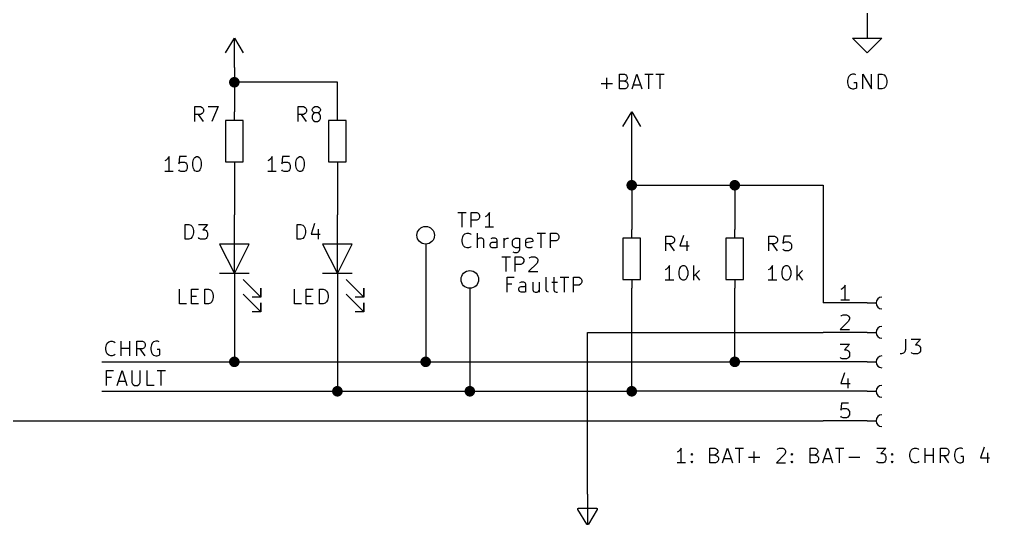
# Model space of a CAD drawing. Extents: x 0.4 to 11.3, y -7.9 to -0.4.
# Drawn here: x 5.87 to 9.166, y -5.303 to -3.586 of the extents above; entities that cross this region are included whole.
import ezdxf

# ---------------------------------------------------------------- set-up
doc = ezdxf.new("R2010")
doc.units = 0
doc.header["$MEASUREMENT"] = 0
for name, color, linetype in [('BLACK', 7, 'CONTINUOUS'), ('CYAN2', 4, 'CONTINUOUS'), ('GREEN2', 3, 'CONTINUOUS'), ('RED2', 1, 'CONTINUOUS')]:
    doc.layers.add(name, color=color, linetype=linetype)

msp = doc.modelspace()

# ---------------------------------------------------------------- linework, layer by layer
at = {"layer": 'BLACK', "linetype": 'CONTINUOUS'}
for p, q in [((6.1732, -4.6822), (6.1803, -4.6798)), ((6.1803, -4.6798), (6.1851, -4.6798)), ((6.1851, -4.6798), (6.1922, -4.6822)), ((6.216, -4.7298), (6.216, -4.6798)), ((6.2446, -4.7298), (6.2446, -4.6798)), ((6.2684, -4.7298), (6.2684, -4.6798)), ((6.2684, -4.6798), (6.2874, -4.6798)), ((6.2874, -4.6798), (6.2922, -4.6822)), ((6.3327, -4.6798), (6.3255, -4.6822)), ((6.3398, -4.6798), (6.3327, -4.6798)), ((6.3446, -4.6822), (6.3398, -4.6798)), ((6.1636, -4.7012), (6.166, -4.6917)), ((6.1636, -4.7084), (6.1636, -4.7012)), ((6.166, -4.7179), (6.1636, -4.7084)), ((6.166, -4.6917), (6.1684, -4.6869)), ((6.1684, -4.6869), (6.1732, -4.6822)), ((6.1922, -4.6822), (6.1946, -4.6846)), ((6.216, -4.7036), (6.2446, -4.7036)), ((6.2874, -4.706), (6.2684, -4.706)), ((6.297, -4.7298), (6.2803, -4.706)), ((6.2922, -4.7036), (6.2874, -4.706)), ((6.2922, -4.6822), (6.2946, -4.6846)), ((6.2946, -4.7012), (6.2922, -4.7036)), ((6.2946, -4.6846), (6.297, -4.6893)), ((6.297, -4.6965), (6.2946, -4.7012)), ((6.297, -4.6893), (6.297, -4.6965)), ((6.3184, -4.6917), (6.316, -4.7012)), ((6.316, -4.7012), (6.316, -4.7084)), ((6.316, -4.7084), (6.3184, -4.7179)), ((6.3208, -4.6869), (6.3184, -4.6917)), ((6.3255, -4.6822), (6.3208, -4.6869)), ((6.347, -4.7084), (6.3374, -4.7084)), ((6.347, -4.725), (6.347, -4.7084)), ((6.1684, -4.7227), (6.166, -4.7179)), ((6.1732, -4.7274), (6.1684, -4.7227)), ((6.1803, -4.7298), (6.1732, -4.7274)), ((6.1851, -4.7298), (6.1803, -4.7298)), ((6.1922, -4.7274), (6.1851, -4.7298)), ((6.1946, -4.725), (6.1922, -4.7274)), ((6.3184, -4.7179), (6.3208, -4.7227)), ((6.3208, -4.7227), (6.3255, -4.7274)), ((6.3255, -4.7274), (6.3327, -4.7298)), ((6.3327, -4.7298), (6.3374, -4.7298)), ((6.3374, -4.7298), (6.3446, -4.7274)), ((6.3446, -4.7274), (6.347, -4.725)), ((6.166, -4.8298), (6.166, -4.7798)), ((6.166, -4.7798), (6.1898, -4.7798)), ((6.1827, -4.8036), (6.166, -4.8036)), ((6.2017, -4.8298), (6.2184, -4.7798)), ((6.2184, -4.7798), (6.2351, -4.8298)), ((6.2517, -4.7798), (6.2517, -4.8203)), ((6.2803, -4.8203), (6.2803, -4.7798)), ((6.3041, -4.8298), (6.3041, -4.7798)), ((6.3374, -4.7798), (6.366, -4.7798)), ((6.3517, -4.8298), (6.3517, -4.7798)), ((6.2065, -4.8155), (6.2303, -4.8155)), ((6.2517, -4.8203), (6.2541, -4.825)), ((6.2541, -4.825), (6.2565, -4.8274)), ((6.2565, -4.8274), (6.2613, -4.8298)), ((6.2613, -4.8298), (6.2708, -4.8298)), ((6.2708, -4.8298), (6.2755, -4.8274)), ((6.2755, -4.8274), (6.2779, -4.825)), ((6.2779, -4.825), (6.2803, -4.8203)), ((6.3279, -4.8298), (6.3041, -4.8298))]:
    msp.add_line(p, q, dxfattribs=at)
at = {"layer": 'CYAN2', "linetype": 'CONTINUOUS'}
for p, q in [((7.8655, -3.8228), (7.8655, -3.7847)), ((7.9083, -3.8228), (7.9083, -3.7728)), ((7.9083, -3.7728), (7.925, -3.7728)), ((7.925, -3.7728), (7.9298, -3.7752)), ((7.9298, -3.7752), (7.9321, -3.7776)), ((7.9321, -3.7776), (7.9345, -3.7823)), ((7.9345, -3.7871), (7.9321, -3.7919)), ((7.9345, -3.7823), (7.9345, -3.7871)), ((7.9512, -3.8228), (7.9679, -3.7728)), ((7.9679, -3.7728), (7.9845, -3.8228)), ((7.994, -3.7728), (8.0226, -3.7728)), ((8.0083, -3.8228), (8.0083, -3.7728)), ((8.0321, -3.7728), (8.0607, -3.7728)), ((8.0464, -3.8228), (8.0464, -3.7728)), ((8.6857, -3.7847), (8.6833, -3.7942)), ((8.6881, -3.7799), (8.6857, -3.7847)), ((8.6929, -3.7752), (8.6881, -3.7799)), ((8.7, -3.7728), (8.6929, -3.7752)), ((8.7071, -3.7728), (8.7, -3.7728)), ((8.7119, -3.7752), (8.7071, -3.7728)), ((8.7357, -3.8228), (8.7357, -3.7728)), ((8.7357, -3.7728), (8.7643, -3.8228)), ((8.7643, -3.8228), (8.7643, -3.7728)), ((8.7881, -3.8228), (8.7881, -3.7728)), ((8.7881, -3.7728), (8.8, -3.7728)), ((8.8, -3.7728), (8.8071, -3.7752)), ((8.8071, -3.7752), (8.8119, -3.7799)), ((8.8119, -3.7799), (8.8143, -3.7847)), ((8.8143, -3.7847), (8.8167, -3.7942)), ((7.8464, -3.8038), (7.8845, -3.8038)), ((7.925, -3.7966), (7.9083, -3.7966)), ((7.9274, -3.8228), (7.9083, -3.8228)), ((7.9298, -3.7942), (7.925, -3.7966)), ((7.925, -3.7966), (7.9321, -3.799)), ((7.9321, -3.8204), (7.9274, -3.8228)), ((7.9321, -3.7919), (7.9298, -3.7942)), ((7.9321, -3.799), (7.9345, -3.8014)), ((7.9345, -3.818), (7.9321, -3.8204)), ((7.9345, -3.8014), (7.9369, -3.8061)), ((7.9369, -3.8133), (7.9345, -3.818)), ((7.9369, -3.8061), (7.9369, -3.8133)), ((7.956, -3.8085), (7.9798, -3.8085)), ((8.6833, -3.7942), (8.6833, -3.8014)), ((8.6833, -3.8014), (8.6857, -3.8109)), ((8.6857, -3.8109), (8.6881, -3.8157)), ((8.6881, -3.8157), (8.6929, -3.8204)), ((8.6929, -3.8204), (8.7, -3.8228)), ((8.7, -3.8228), (8.7048, -3.8228)), ((8.7143, -3.8014), (8.7048, -3.8014)), ((8.7048, -3.8228), (8.7119, -3.8204)), ((8.7119, -3.8204), (8.7143, -3.818)), ((8.7143, -3.818), (8.7143, -3.8014)), ((8.8, -3.8228), (8.7881, -3.8228)), ((8.8071, -3.8204), (8.8, -3.8228)), ((8.8119, -3.8157), (8.8071, -3.8204)), ((8.8143, -3.8109), (8.8119, -3.8157)), ((8.8167, -3.8014), (8.8143, -3.8109)), ((8.8167, -3.7942), (8.8167, -3.8014)), ((6.4663, -3.9328), (6.4663, -3.8828)), ((6.4663, -3.8828), (6.4853, -3.8828)), ((6.4853, -3.8828), (6.4901, -3.8852)), ((6.4901, -3.8852), (6.4925, -3.8876)), ((6.4925, -3.8876), (6.4949, -3.8923)), ((6.5115, -3.8828), (6.5449, -3.8828)), ((6.5449, -3.8828), (6.5234, -3.9328)), ((6.8163, -3.9328), (6.8163, -3.8828)), ((6.8163, -3.8828), (6.8353, -3.8828)), ((6.8353, -3.8828), (6.8401, -3.8852)), ((6.8401, -3.8852), (6.8425, -3.8876)), ((6.8425, -3.8876), (6.8449, -3.8923)), ((6.8639, -3.8923), (6.8663, -3.8876)), ((6.8663, -3.8876), (6.8687, -3.8852)), ((6.8687, -3.8852), (6.8734, -3.8828)), ((6.8734, -3.8828), (6.8829, -3.8828)), ((6.8829, -3.8828), (6.8877, -3.8852)), ((6.8877, -3.8852), (6.8901, -3.8876)), ((6.8901, -3.8876), (6.8925, -3.8923)), ((6.4853, -3.909), (6.4663, -3.909)), ((6.4949, -3.9328), (6.4782, -3.909)), ((6.4901, -3.9066), (6.4853, -3.909)), ((6.4925, -3.9042), (6.4901, -3.9066)), ((6.4949, -3.8995), (6.4925, -3.9042)), ((6.4949, -3.8923), (6.4949, -3.8995)), ((6.8353, -3.909), (6.8163, -3.909)), ((6.8449, -3.9328), (6.8282, -3.909)), ((6.8401, -3.9066), (6.8353, -3.909)), ((6.8425, -3.9042), (6.8401, -3.9066)), ((6.8449, -3.8995), (6.8425, -3.9042)), ((6.8449, -3.8923), (6.8449, -3.8995)), ((6.8639, -3.8947), (6.8639, -3.8923)), ((6.8663, -3.8995), (6.8639, -3.8947)), ((6.8663, -3.909), (6.8639, -3.9138)), ((6.8639, -3.9138), (6.8639, -3.9233)), ((6.8687, -3.9018), (6.8663, -3.8995)), ((6.8687, -3.9066), (6.8663, -3.909)), ((6.8734, -3.9042), (6.8687, -3.9018)), ((6.8734, -3.9042), (6.8687, -3.9066)), ((6.8829, -3.9042), (6.8734, -3.9042)), ((6.8877, -3.9018), (6.8829, -3.9042)), ((6.8877, -3.9066), (6.8829, -3.9042)), ((6.8901, -3.8995), (6.8877, -3.9018)), ((6.8901, -3.909), (6.8877, -3.9066)), ((6.8925, -3.8947), (6.8901, -3.8995)), ((6.8925, -3.9138), (6.8901, -3.909)), ((6.8925, -3.8923), (6.8925, -3.8947)), ((6.8925, -3.9233), (6.8925, -3.9138)), ((6.8639, -3.9233), (6.8663, -3.928)), ((6.8663, -3.928), (6.8687, -3.9304)), ((6.8687, -3.9304), (6.8734, -3.9328)), ((6.8734, -3.9328), (6.8829, -3.9328)), ((6.8829, -3.9328), (6.8877, -3.9304)), ((6.8877, -3.9304), (6.8901, -3.928)), ((6.8901, -3.928), (6.8925, -3.9233)), ((6.3782, -4.0528), (6.3734, -4.0599)), ((6.3782, -4.1028), (6.3782, -4.0528)), ((6.4139, -4.0528), (6.4115, -4.0766)), ((6.4377, -4.0528), (6.4139, -4.0528)), ((6.4663, -4.0552), (6.471, -4.0528)), ((6.471, -4.0528), (6.4758, -4.0528)), ((6.4758, -4.0528), (6.4806, -4.0552)), ((6.7282, -4.0528), (6.7234, -4.0599)), ((6.7282, -4.1028), (6.7282, -4.0528)), ((6.7639, -4.0528), (6.7615, -4.0766)), ((6.7877, -4.0528), (6.7639, -4.0528)), ((6.8163, -4.0552), (6.821, -4.0528)), ((6.821, -4.0528), (6.8258, -4.0528)), ((6.8258, -4.0528), (6.8306, -4.0552)), ((6.3687, -4.0647), (6.3639, -4.0671)), ((6.3734, -4.0599), (6.3687, -4.0647)), ((6.4115, -4.0766), (6.4139, -4.0742)), ((6.4139, -4.0742), (6.4187, -4.0718)), ((6.4187, -4.0718), (6.4306, -4.0718)), ((6.4306, -4.0718), (6.4353, -4.0742)), ((6.4353, -4.0742), (6.4377, -4.0766)), ((6.4377, -4.0766), (6.4401, -4.0814)), ((6.4401, -4.0814), (6.4401, -4.0933)), ((6.4591, -4.0718), (6.4615, -4.0623)), ((6.4591, -4.0838), (6.4591, -4.0718)), ((6.4615, -4.0933), (6.4591, -4.0838)), ((6.4615, -4.0623), (6.4639, -4.0576)), ((6.4639, -4.0576), (6.4663, -4.0552)), ((6.4806, -4.0552), (6.4829, -4.0576)), ((6.4829, -4.0576), (6.4853, -4.0623)), ((6.4853, -4.0623), (6.4877, -4.0718)), ((6.4877, -4.0838), (6.4853, -4.0933)), ((6.4877, -4.0718), (6.4877, -4.0838)), ((6.7187, -4.0647), (6.7139, -4.0671)), ((6.7234, -4.0599), (6.7187, -4.0647)), ((6.7615, -4.0766), (6.7639, -4.0742)), ((6.7639, -4.0742), (6.7687, -4.0718)), ((6.7687, -4.0718), (6.7806, -4.0718)), ((6.7806, -4.0718), (6.7853, -4.0742)), ((6.7853, -4.0742), (6.7877, -4.0766)), ((6.7877, -4.0766), (6.7901, -4.0814)), ((6.7901, -4.0814), (6.7901, -4.0933)), ((6.8091, -4.0718), (6.8115, -4.0623)), ((6.8091, -4.0838), (6.8091, -4.0718)), ((6.8115, -4.0933), (6.8091, -4.0838)), ((6.8115, -4.0623), (6.8139, -4.0576)), ((6.8139, -4.0576), (6.8163, -4.0552)), ((6.8306, -4.0552), (6.8329, -4.0576)), ((6.8329, -4.0576), (6.8353, -4.0623)), ((6.8353, -4.0623), (6.8377, -4.0718)), ((6.8377, -4.0838), (6.8353, -4.0933)), ((6.8377, -4.0718), (6.8377, -4.0838)), ((6.3925, -4.1028), (6.3639, -4.1028)), ((6.4139, -4.1004), (6.4115, -4.098)), ((6.4187, -4.1028), (6.4139, -4.1004)), ((6.4306, -4.1028), (6.4187, -4.1028)), ((6.4353, -4.1004), (6.4306, -4.1028)), ((6.4377, -4.098), (6.4353, -4.1004)), ((6.4401, -4.0933), (6.4377, -4.098)), ((6.4639, -4.098), (6.4615, -4.0933)), ((6.4663, -4.1004), (6.4639, -4.098)), ((6.471, -4.1028), (6.4663, -4.1004)), ((6.4758, -4.1028), (6.471, -4.1028)), ((6.4806, -4.1004), (6.4758, -4.1028)), ((6.4829, -4.098), (6.4806, -4.1004)), ((6.4853, -4.0933), (6.4829, -4.098)), ((6.7425, -4.1028), (6.7139, -4.1028)), ((6.7639, -4.1004), (6.7615, -4.098)), ((6.7687, -4.1028), (6.7639, -4.1004)), ((6.7806, -4.1028), (6.7687, -4.1028)), ((6.7853, -4.1004), (6.7806, -4.1028)), ((6.7877, -4.098), (6.7853, -4.1004)), ((6.7901, -4.0933), (6.7877, -4.098)), ((6.8139, -4.098), (6.8115, -4.0933)), ((6.8163, -4.1004), (6.8139, -4.098)), ((6.821, -4.1028), (6.8163, -4.1004)), ((6.8258, -4.1028), (6.821, -4.1028)), ((6.8306, -4.1004), (6.8258, -4.1028)), ((6.8329, -4.098), (6.8306, -4.1004)), ((6.8353, -4.0933), (6.8329, -4.098)), ((7.3591, -4.2428), (7.3877, -4.2428)), ((7.3591, -4.2428), (7.3877, -4.2428)), ((7.3734, -4.2928), (7.3734, -4.2428)), ((7.3734, -4.2928), (7.3734, -4.2428)), ((7.4044, -4.2928), (7.4044, -4.2428)), ((7.4044, -4.2428), (7.4234, -4.2428)), ((7.4044, -4.2928), (7.4044, -4.2428)), ((7.4044, -4.2428), (7.4234, -4.2428)), ((7.4234, -4.2428), (7.4282, -4.2452)), ((7.4234, -4.2428), (7.4282, -4.2452)), ((7.4282, -4.2452), (7.4306, -4.2476)), ((7.4282, -4.2452), (7.4306, -4.2476)), ((7.4306, -4.2476), (7.4329, -4.2523)), ((7.4306, -4.2476), (7.4329, -4.2523)), ((7.4615, -4.2499), (7.4568, -4.2547)), ((7.4615, -4.2499), (7.4568, -4.2547)), ((7.4663, -4.2428), (7.4615, -4.2499)), ((7.4663, -4.2428), (7.4615, -4.2499)), ((7.4663, -4.2928), (7.4663, -4.2428)), ((7.4663, -4.2928), (7.4663, -4.2428)), ((6.4331, -4.3328), (6.4331, -4.2828)), ((6.4331, -4.2828), (6.445, -4.2828)), ((6.445, -4.2828), (6.4521, -4.2852)), ((6.4783, -4.2828), (6.5093, -4.2828)), ((6.5093, -4.2828), (6.4926, -4.3018)), ((6.8131, -4.3328), (6.8131, -4.2828)), ((6.8131, -4.2828), (6.825, -4.2828)), ((6.825, -4.2828), (6.8321, -4.2852)), ((6.8726, -4.2804), (6.8607, -4.3161)), ((7.4234, -4.269), (7.4044, -4.269)), ((7.4234, -4.269), (7.4044, -4.269)), ((7.4282, -4.2666), (7.4234, -4.269)), ((7.4282, -4.2666), (7.4234, -4.269)), ((7.4306, -4.2642), (7.4282, -4.2666)), ((7.4306, -4.2642), (7.4282, -4.2666)), ((7.4329, -4.2595), (7.4306, -4.2642)), ((7.4329, -4.2595), (7.4306, -4.2642)), ((7.4329, -4.2523), (7.4329, -4.2595)), ((7.4329, -4.2523), (7.4329, -4.2595)), ((7.4568, -4.2547), (7.452, -4.2571)), ((7.4568, -4.2547), (7.452, -4.2571)), ((6.4521, -4.2852), (6.4569, -4.2899)), ((6.4569, -4.2899), (6.4593, -4.2947)), ((6.4593, -4.2947), (6.4617, -4.3042)), ((6.4617, -4.3114), (6.4593, -4.3209)), ((6.4617, -4.3042), (6.4617, -4.3114)), ((6.4926, -4.3018), (6.4998, -4.3018)), ((6.4998, -4.3018), (6.5045, -4.3042)), ((6.5045, -4.3042), (6.5069, -4.3066)), ((6.5069, -4.3066), (6.5093, -4.3114)), ((6.5093, -4.3114), (6.5093, -4.3233)), ((6.8321, -4.2852), (6.8369, -4.2899)), ((6.8369, -4.2899), (6.8393, -4.2947)), ((6.8393, -4.2947), (6.8417, -4.3042)), ((6.8417, -4.3114), (6.8393, -4.3209)), ((6.8417, -4.3042), (6.8417, -4.3114)), ((6.8607, -4.3161), (6.8917, -4.3161)), ((6.8845, -4.2995), (6.8845, -4.3328)), ((7.3787, -4.3199), (7.3834, -4.3152)), ((7.3787, -4.3199), (7.3834, -4.3152)), ((7.3834, -4.3152), (7.3906, -4.3128)), ((7.3834, -4.3152), (7.3906, -4.3128)), ((7.3906, -4.3128), (7.3953, -4.3128)), ((7.3906, -4.3128), (7.3953, -4.3128)), ((7.3953, -4.3128), (7.4025, -4.3152)), ((7.3953, -4.3128), (7.4025, -4.3152)), ((7.4025, -4.3152), (7.4049, -4.3176)), ((7.4025, -4.3152), (7.4049, -4.3176)), ((7.4263, -4.3628), (7.4263, -4.3128)), ((7.4263, -4.3628), (7.4263, -4.3128)), ((7.4806, -4.2928), (7.452, -4.2928)), ((7.4806, -4.2928), (7.452, -4.2928)), ((7.6287, -4.3128), (7.6572, -4.3128)), ((7.6287, -4.3128), (7.6572, -4.3128)), ((7.6429, -4.3628), (7.6429, -4.3128)), ((7.6429, -4.3628), (7.6429, -4.3128)), ((7.6739, -4.3628), (7.6739, -4.3128)), ((7.6739, -4.3128), (7.6929, -4.3128)), ((7.6739, -4.3628), (7.6739, -4.3128)), ((7.6739, -4.3128), (7.6929, -4.3128)), ((7.6929, -4.3128), (7.6977, -4.3152)), ((7.6929, -4.3128), (7.6977, -4.3152)), ((7.6977, -4.3152), (7.7001, -4.3176)), ((7.6977, -4.3152), (7.7001, -4.3176)), ((7.7001, -4.3176), (7.7025, -4.3223)), ((7.7001, -4.3176), (7.7025, -4.3223)), ((6.445, -4.3328), (6.4331, -4.3328)), ((6.4521, -4.3304), (6.445, -4.3328)), ((6.4569, -4.3257), (6.4521, -4.3304)), ((6.4593, -4.3209), (6.4569, -4.3257)), ((6.4807, -4.3304), (6.4783, -4.328)), ((6.4855, -4.3328), (6.4807, -4.3304)), ((6.4998, -4.3328), (6.4855, -4.3328)), ((6.5045, -4.3304), (6.4998, -4.3328)), ((6.5069, -4.328), (6.5045, -4.3304)), ((6.5093, -4.3233), (6.5069, -4.328)), ((6.825, -4.3328), (6.8131, -4.3328)), ((6.8321, -4.3304), (6.825, -4.3328)), ((6.8369, -4.3257), (6.8321, -4.3304)), ((6.8393, -4.3209), (6.8369, -4.3257)), ((7.3739, -4.3342), (7.3763, -4.3247)), ((7.3739, -4.3342), (7.3763, -4.3247)), ((7.3739, -4.3414), (7.3739, -4.3342)), ((7.3739, -4.3414), (7.3739, -4.3342)), ((7.3763, -4.3509), (7.3739, -4.3414)), ((7.3763, -4.3509), (7.3739, -4.3414)), ((7.3763, -4.3247), (7.3787, -4.3199)), ((7.3763, -4.3247), (7.3787, -4.3199)), ((7.4287, -4.3319), (7.4263, -4.3342)), ((7.4287, -4.3319), (7.4263, -4.3342)), ((7.4334, -4.3295), (7.4287, -4.3319)), ((7.4334, -4.3295), (7.4287, -4.3319)), ((7.4406, -4.3295), (7.4334, -4.3295)), ((7.4406, -4.3295), (7.4334, -4.3295)), ((7.4453, -4.3319), (7.4406, -4.3295)), ((7.4453, -4.3319), (7.4406, -4.3295)), ((7.4477, -4.3366), (7.4453, -4.3319)), ((7.4477, -4.3366), (7.4453, -4.3319)), ((7.4477, -4.3628), (7.4477, -4.3366)), ((7.4477, -4.3628), (7.4477, -4.3366)), ((7.4691, -4.3509), (7.4715, -4.3461)), ((7.4691, -4.3509), (7.4715, -4.3461)), ((7.4763, -4.3295), (7.4715, -4.3319)), ((7.4763, -4.3295), (7.4715, -4.3319)), ((7.4715, -4.3461), (7.4763, -4.3438)), ((7.4715, -4.3461), (7.4763, -4.3438)), ((7.4858, -4.3295), (7.4763, -4.3295)), ((7.4858, -4.3295), (7.4763, -4.3295)), ((7.4763, -4.3438), (7.4882, -4.3438)), ((7.4763, -4.3438), (7.4882, -4.3438)), ((7.4906, -4.3319), (7.4858, -4.3295)), ((7.4906, -4.3319), (7.4858, -4.3295)), ((7.4882, -4.3438), (7.4929, -4.3414)), ((7.4882, -4.3438), (7.4929, -4.3414)), ((7.4929, -4.3366), (7.4906, -4.3319)), ((7.4929, -4.3366), (7.4906, -4.3319)), ((7.4929, -4.3628), (7.4929, -4.3366)), ((7.4929, -4.3628), (7.4929, -4.3366)), ((7.5168, -4.3628), (7.5168, -4.3295)), ((7.5168, -4.3628), (7.5168, -4.3295)), ((7.5168, -4.339), (7.5191, -4.3342)), ((7.5168, -4.339), (7.5191, -4.3342)), ((7.5191, -4.3342), (7.5215, -4.3319)), ((7.5191, -4.3342), (7.5215, -4.3319)), ((7.5215, -4.3319), (7.5263, -4.3295)), ((7.5215, -4.3319), (7.5263, -4.3295)), ((7.5263, -4.3295), (7.531, -4.3295)), ((7.5263, -4.3295), (7.531, -4.3295)), ((7.5453, -4.339), (7.5477, -4.3342)), ((7.5453, -4.339), (7.5477, -4.3342)), ((7.5453, -4.3533), (7.5453, -4.339)), ((7.5453, -4.3533), (7.5453, -4.339)), ((7.5477, -4.3342), (7.5501, -4.3319)), ((7.5477, -4.3342), (7.5501, -4.3319)), ((7.5501, -4.3319), (7.5549, -4.3295)), ((7.5501, -4.3319), (7.5549, -4.3295)), ((7.5549, -4.3295), (7.5644, -4.3295)), ((7.5549, -4.3295), (7.5644, -4.3295)), ((7.5644, -4.3295), (7.5691, -4.3319)), ((7.5644, -4.3295), (7.5691, -4.3319)), ((7.5691, -4.3295), (7.5691, -4.3699)), ((7.5691, -4.3295), (7.5691, -4.3699)), ((7.5906, -4.3366), (7.5929, -4.3319)), ((7.5906, -4.3366), (7.5929, -4.3319)), ((7.5906, -4.3557), (7.5906, -4.3366)), ((7.5906, -4.3557), (7.5906, -4.3366)), ((7.6144, -4.3414), (7.5906, -4.3461)), ((7.6144, -4.3414), (7.5906, -4.3461)), ((7.5929, -4.3319), (7.5977, -4.3295)), ((7.5929, -4.3319), (7.5977, -4.3295)), ((7.5977, -4.3295), (7.6072, -4.3295)), ((7.5977, -4.3295), (7.6072, -4.3295)), ((7.6072, -4.3295), (7.612, -4.3319)), ((7.6072, -4.3295), (7.612, -4.3319)), ((7.612, -4.3319), (7.6144, -4.3366)), ((7.612, -4.3319), (7.6144, -4.3366)), ((7.6144, -4.3366), (7.6144, -4.3414)), ((7.6144, -4.3366), (7.6144, -4.3414)), ((7.6929, -4.339), (7.6739, -4.339)), ((7.6929, -4.339), (7.6739, -4.339)), ((7.6977, -4.3366), (7.6929, -4.339)), ((7.6977, -4.3366), (7.6929, -4.339)), ((7.7001, -4.3342), (7.6977, -4.3366)), ((7.7001, -4.3342), (7.6977, -4.3366)), ((7.7025, -4.3295), (7.7001, -4.3342)), ((7.7025, -4.3295), (7.7001, -4.3342)), ((7.7025, -4.3223), (7.7025, -4.3295)), ((7.7025, -4.3223), (7.7025, -4.3295)), ((8.0663, -4.3728), (8.0663, -4.3228)), ((8.0663, -4.3228), (8.0853, -4.3228)), ((8.0853, -4.349), (8.0663, -4.349)), ((8.0949, -4.3728), (8.0782, -4.349)), ((8.0853, -4.3228), (8.0901, -4.3252)), ((8.0901, -4.3466), (8.0853, -4.349)), ((8.0901, -4.3252), (8.0925, -4.3276)), ((8.0925, -4.3442), (8.0901, -4.3466)), ((8.0925, -4.3276), (8.0949, -4.3323)), ((8.0949, -4.3395), (8.0925, -4.3442)), ((8.0949, -4.3323), (8.0949, -4.3395)), ((8.1258, -4.3204), (8.1139, -4.3561)), ((8.1377, -4.3395), (8.1377, -4.3728)), ((8.4163, -4.3728), (8.4163, -4.3228)), ((8.4163, -4.3228), (8.4353, -4.3228)), ((8.4353, -4.349), (8.4163, -4.349)), ((8.4449, -4.3728), (8.4282, -4.349)), ((8.4353, -4.3228), (8.4401, -4.3252)), ((8.4401, -4.3466), (8.4353, -4.349)), ((8.4401, -4.3252), (8.4425, -4.3276)), ((8.4425, -4.3442), (8.4401, -4.3466)), ((8.4425, -4.3276), (8.4449, -4.3323)), ((8.4449, -4.3395), (8.4425, -4.3442)), ((8.4449, -4.3323), (8.4449, -4.3395)), ((8.4663, -4.3228), (8.4639, -4.3466)), ((8.4639, -4.3466), (8.4663, -4.3442)), ((8.4901, -4.3228), (8.4663, -4.3228)), ((8.4663, -4.3442), (8.471, -4.3418)), ((8.471, -4.3418), (8.4829, -4.3418)), ((8.4829, -4.3418), (8.4877, -4.3442)), ((8.4877, -4.3442), (8.4901, -4.3466)), ((8.4901, -4.3466), (8.4925, -4.3514)), ((7.3787, -4.3557), (7.3763, -4.3509)), ((7.3787, -4.3557), (7.3763, -4.3509)), ((7.3834, -4.3604), (7.3787, -4.3557)), ((7.3834, -4.3604), (7.3787, -4.3557)), ((7.3906, -4.3628), (7.3834, -4.3604)), ((7.3906, -4.3628), (7.3834, -4.3604)), ((7.3953, -4.3628), (7.3906, -4.3628)), ((7.3953, -4.3628), (7.3906, -4.3628)), ((7.4025, -4.3604), (7.3953, -4.3628)), ((7.4025, -4.3604), (7.3953, -4.3628)), ((7.4049, -4.358), (7.4025, -4.3604)), ((7.4049, -4.358), (7.4025, -4.3604)), ((7.4691, -4.3557), (7.4691, -4.3509)), ((7.4691, -4.3557), (7.4691, -4.3509)), ((7.4715, -4.3604), (7.4691, -4.3557)), ((7.4715, -4.3604), (7.4691, -4.3557)), ((7.4763, -4.3628), (7.4715, -4.3604)), ((7.4763, -4.3628), (7.4715, -4.3604)), ((7.4882, -4.3628), (7.4763, -4.3628)), ((7.4882, -4.3628), (7.4763, -4.3628)), ((7.4929, -4.3604), (7.4882, -4.3628)), ((7.4929, -4.3604), (7.4882, -4.3628)), ((7.5477, -4.358), (7.5453, -4.3533)), ((7.5477, -4.358), (7.5453, -4.3533)), ((7.5501, -4.3604), (7.5477, -4.358)), ((7.5501, -4.3604), (7.5477, -4.358)), ((7.5525, -4.3795), (7.5477, -4.3771)), ((7.5525, -4.3795), (7.5477, -4.3771)), ((7.5549, -4.3628), (7.5501, -4.3604)), ((7.5549, -4.3628), (7.5501, -4.3604)), ((7.5596, -4.3795), (7.5525, -4.3795)), ((7.5596, -4.3795), (7.5525, -4.3795)), ((7.5644, -4.3628), (7.5549, -4.3628)), ((7.5644, -4.3628), (7.5549, -4.3628)), ((7.5644, -4.3771), (7.5596, -4.3795)), ((7.5644, -4.3771), (7.5596, -4.3795)), ((7.5691, -4.3604), (7.5644, -4.3628)), ((7.5691, -4.3604), (7.5644, -4.3628)), ((7.5668, -4.3747), (7.5644, -4.3771)), ((7.5668, -4.3747), (7.5644, -4.3771)), ((7.5691, -4.3699), (7.5668, -4.3747)), ((7.5691, -4.3699), (7.5668, -4.3747)), ((7.5929, -4.3604), (7.5906, -4.3557)), ((7.5929, -4.3604), (7.5906, -4.3557)), ((7.5977, -4.3628), (7.5929, -4.3604)), ((7.5977, -4.3628), (7.5929, -4.3604)), ((7.6072, -4.3628), (7.5977, -4.3628)), ((7.6072, -4.3628), (7.5977, -4.3628)), ((7.612, -4.3604), (7.6072, -4.3628)), ((7.612, -4.3604), (7.6072, -4.3628)), ((8.1139, -4.3561), (8.1449, -4.3561)), ((8.4663, -4.3704), (8.4639, -4.368)), ((8.471, -4.3728), (8.4663, -4.3704)), ((8.4829, -4.3728), (8.471, -4.3728)), ((8.4877, -4.3704), (8.4829, -4.3728)), ((8.4901, -4.368), (8.4877, -4.3704)), ((8.4925, -4.3633), (8.4901, -4.368)), ((8.4925, -4.3514), (8.4925, -4.3633)), ((7.5091, -4.3928), (7.5377, -4.3928)), ((7.5091, -4.3928), (7.5377, -4.3928)), ((7.5234, -4.4428), (7.5234, -4.3928)), ((7.5234, -4.4428), (7.5234, -4.3928)), ((7.5544, -4.4428), (7.5544, -4.3928)), ((7.5544, -4.3928), (7.5734, -4.3928)), ((7.5544, -4.4428), (7.5544, -4.3928)), ((7.5544, -4.3928), (7.5734, -4.3928)), ((7.5734, -4.3928), (7.5782, -4.3952)), ((7.5734, -4.3928), (7.5782, -4.3952)), ((7.5782, -4.4166), (7.5734, -4.419)), ((7.5782, -4.4166), (7.5734, -4.419)), ((7.5782, -4.3952), (7.5806, -4.3976)), ((7.5782, -4.3952), (7.5806, -4.3976)), ((7.5806, -4.4142), (7.5782, -4.4166)), ((7.5806, -4.4142), (7.5782, -4.4166)), ((7.5806, -4.3976), (7.5829, -4.4023)), ((7.5806, -4.3976), (7.5829, -4.4023)), ((7.5829, -4.4095), (7.5806, -4.4142)), ((7.5829, -4.4095), (7.5806, -4.4142)), ((7.5829, -4.4023), (7.5829, -4.4095)), ((7.5829, -4.4023), (7.5829, -4.4095)), ((7.6282, -4.4142), (7.5996, -4.4428)), ((7.6282, -4.4142), (7.5996, -4.4428)), ((7.602, -4.3976), (7.6044, -4.3952)), ((7.602, -4.3976), (7.6044, -4.3952)), ((7.6044, -4.3952), (7.6091, -4.3928)), ((7.6044, -4.3952), (7.6091, -4.3928)), ((7.6091, -4.3928), (7.621, -4.3928)), ((7.6091, -4.3928), (7.621, -4.3928)), ((7.621, -4.3928), (7.6258, -4.3952)), ((7.621, -4.3928), (7.6258, -4.3952)), ((7.6258, -4.3952), (7.6282, -4.3976)), ((7.6258, -4.3952), (7.6282, -4.3976)), ((7.6282, -4.3976), (7.6306, -4.4023)), ((7.6282, -4.3976), (7.6306, -4.4023)), ((7.6306, -4.4071), (7.6282, -4.4142)), ((7.6306, -4.4071), (7.6282, -4.4142)), ((7.6306, -4.4023), (7.6306, -4.4071)), ((7.6306, -4.4023), (7.6306, -4.4071)), ((7.5734, -4.419), (7.5544, -4.419)), ((7.5734, -4.419), (7.5544, -4.419)), ((7.5996, -4.4428), (7.6306, -4.4428)), ((7.5996, -4.4428), (7.6306, -4.4428)), ((8.0687, -4.4347), (8.0639, -4.4371)), ((8.0734, -4.4299), (8.0687, -4.4347)), ((8.0782, -4.4228), (8.0734, -4.4299)), ((8.0782, -4.4728), (8.0782, -4.4228)), ((8.1115, -4.4418), (8.1139, -4.4323)), ((8.1115, -4.4538), (8.1115, -4.4418)), ((8.1139, -4.4323), (8.1163, -4.4276)), ((8.1163, -4.4276), (8.1187, -4.4252)), ((8.1187, -4.4252), (8.1234, -4.4228)), ((8.1234, -4.4228), (8.1282, -4.4228)), ((8.1282, -4.4228), (8.1329, -4.4252)), ((8.1329, -4.4252), (8.1353, -4.4276)), ((8.1353, -4.4276), (8.1377, -4.4323)), ((8.1377, -4.4323), (8.1401, -4.4418)), ((8.1401, -4.4418), (8.1401, -4.4538)), ((8.1615, -4.4728), (8.1615, -4.4228)), ((8.1806, -4.4395), (8.1615, -4.4585)), ((8.4187, -4.4347), (8.4139, -4.4371)), ((8.4234, -4.4299), (8.4187, -4.4347)), ((8.4282, -4.4228), (8.4234, -4.4299)), ((8.4282, -4.4728), (8.4282, -4.4228)), ((8.4615, -4.4418), (8.4639, -4.4323)), ((8.4615, -4.4538), (8.4615, -4.4418)), ((8.4639, -4.4323), (8.4663, -4.4276)), ((8.4663, -4.4276), (8.4687, -4.4252)), ((8.4687, -4.4252), (8.4734, -4.4228)), ((8.4734, -4.4228), (8.4782, -4.4228)), ((8.4782, -4.4228), (8.4829, -4.4252)), ((8.4829, -4.4252), (8.4853, -4.4276)), ((8.4853, -4.4276), (8.4877, -4.4323)), ((8.4877, -4.4323), (8.4901, -4.4418)), ((8.4901, -4.4418), (8.4901, -4.4538)), ((8.5115, -4.4728), (8.5115, -4.4228)), ((8.5306, -4.4395), (8.5115, -4.4585)), ((7.5263, -4.5128), (7.5263, -4.4628)), ((7.5263, -4.4628), (7.5501, -4.4628)), ((7.5263, -4.5128), (7.5263, -4.4628)), ((7.5263, -4.4628), (7.5501, -4.4628)), ((7.5739, -4.4795), (7.5691, -4.4819)), ((7.5739, -4.4795), (7.5691, -4.4819)), ((7.5834, -4.4795), (7.5739, -4.4795)), ((7.5834, -4.4795), (7.5739, -4.4795)), ((7.5882, -4.4819), (7.5834, -4.4795)), ((7.5882, -4.4819), (7.5834, -4.4795)), ((7.5906, -4.4866), (7.5882, -4.4819)), ((7.5906, -4.4866), (7.5882, -4.4819)), ((7.6144, -4.4795), (7.6144, -4.5057)), ((7.6144, -4.4795), (7.6144, -4.5057)), ((7.6358, -4.4795), (7.6358, -4.5128)), ((7.6358, -4.4795), (7.6358, -4.5128)), ((7.6596, -4.5057), (7.6596, -4.4628)), ((7.6596, -4.5057), (7.6596, -4.4628)), ((7.6787, -4.4795), (7.6977, -4.4795)), ((7.6787, -4.4795), (7.6977, -4.4795)), ((7.6858, -4.4628), (7.6858, -4.5057)), ((7.6858, -4.4628), (7.6858, -4.5057)), ((7.7072, -4.4628), (7.7358, -4.4628)), ((7.7072, -4.4628), (7.7358, -4.4628)), ((7.7215, -4.5128), (7.7215, -4.4628)), ((7.7215, -4.5128), (7.7215, -4.4628)), ((7.7525, -4.5128), (7.7525, -4.4628)), ((7.7525, -4.4628), (7.7715, -4.4628)), ((7.7525, -4.5128), (7.7525, -4.4628)), ((7.7525, -4.4628), (7.7715, -4.4628)), ((7.7715, -4.4628), (7.7763, -4.4652)), ((7.7715, -4.4628), (7.7763, -4.4652)), ((7.7763, -4.4652), (7.7787, -4.4676)), ((7.7763, -4.4652), (7.7787, -4.4676)), ((7.7787, -4.4676), (7.781, -4.4723)), ((7.7787, -4.4676), (7.781, -4.4723)), ((7.781, -4.4795), (7.7787, -4.4842)), ((7.781, -4.4795), (7.7787, -4.4842)), ((7.781, -4.4723), (7.781, -4.4795)), ((7.781, -4.4723), (7.781, -4.4795)), ((8.0925, -4.4728), (8.0639, -4.4728)), ((8.1139, -4.4633), (8.1115, -4.4538)), ((8.1163, -4.468), (8.1139, -4.4633)), ((8.1187, -4.4704), (8.1163, -4.468)), ((8.1234, -4.4728), (8.1187, -4.4704)), ((8.1282, -4.4728), (8.1234, -4.4728)), ((8.1329, -4.4704), (8.1282, -4.4728)), ((8.1353, -4.468), (8.1329, -4.4704)), ((8.1377, -4.4633), (8.1353, -4.468)), ((8.1401, -4.4538), (8.1377, -4.4633)), ((8.1663, -4.4538), (8.1806, -4.4728)), ((8.4425, -4.4728), (8.4139, -4.4728)), ((8.4639, -4.4633), (8.4615, -4.4538)), ((8.4663, -4.468), (8.4639, -4.4633)), ((8.4687, -4.4704), (8.4663, -4.468)), ((8.4734, -4.4728), (8.4687, -4.4704)), ((8.4782, -4.4728), (8.4734, -4.4728)), ((8.4829, -4.4704), (8.4782, -4.4728)), ((8.4853, -4.468), (8.4829, -4.4704)), ((8.4877, -4.4633), (8.4853, -4.468)), ((8.4901, -4.4538), (8.4877, -4.4633)), ((8.5163, -4.4538), (8.5306, -4.4728)), ((6.414, -4.5528), (6.414, -4.5028)), ((6.4545, -4.5528), (6.4545, -4.5028)), ((6.4545, -4.5028), (6.4783, -4.5028)), ((6.4998, -4.5528), (6.4998, -4.5028)), ((6.4998, -4.5028), (6.5117, -4.5028)), ((6.5117, -4.5028), (6.5188, -4.5052)), ((6.5188, -4.5052), (6.5236, -4.5099)), ((6.5236, -4.5099), (6.5259, -4.5147)), ((6.5259, -4.5147), (6.5283, -4.5242)), ((6.804, -4.5528), (6.804, -4.5028)), ((6.8445, -4.5528), (6.8445, -4.5028)), ((6.8445, -4.5028), (6.8683, -4.5028)), ((6.8898, -4.5528), (6.8898, -4.5028)), ((6.8898, -4.5028), (6.9017, -4.5028)), ((6.9017, -4.5028), (6.9088, -4.5052)), ((6.9088, -4.5052), (6.9136, -4.5099)), ((6.9136, -4.5099), (6.9159, -4.5147)), ((6.9159, -4.5147), (6.9183, -4.5242)), ((7.5429, -4.4866), (7.5263, -4.4866)), ((7.5429, -4.4866), (7.5263, -4.4866)), ((7.5668, -4.5009), (7.5691, -4.4961)), ((7.5668, -4.5009), (7.5691, -4.4961)), ((7.5668, -4.5057), (7.5668, -4.5009)), ((7.5668, -4.5057), (7.5668, -4.5009)), ((7.5691, -4.5104), (7.5668, -4.5057)), ((7.5691, -4.5104), (7.5668, -4.5057)), ((7.5691, -4.4961), (7.5739, -4.4938)), ((7.5691, -4.4961), (7.5739, -4.4938)), ((7.5739, -4.5128), (7.5691, -4.5104)), ((7.5739, -4.5128), (7.5691, -4.5104)), ((7.5739, -4.4938), (7.5858, -4.4938)), ((7.5739, -4.4938), (7.5858, -4.4938)), ((7.5858, -4.5128), (7.5739, -4.5128)), ((7.5858, -4.5128), (7.5739, -4.5128)), ((7.5858, -4.4938), (7.5906, -4.4914)), ((7.5858, -4.4938), (7.5906, -4.4914)), ((7.5906, -4.5104), (7.5858, -4.5128)), ((7.5906, -4.5104), (7.5858, -4.5128)), ((7.5906, -4.5128), (7.5906, -4.4866)), ((7.5906, -4.5128), (7.5906, -4.4866)), ((7.6144, -4.5057), (7.6168, -4.5104)), ((7.6144, -4.5057), (7.6168, -4.5104)), ((7.6168, -4.5104), (7.6215, -4.5128)), ((7.6168, -4.5104), (7.6215, -4.5128)), ((7.6215, -4.5128), (7.6287, -4.5128)), ((7.6215, -4.5128), (7.6287, -4.5128)), ((7.6287, -4.5128), (7.6334, -4.5104)), ((7.6287, -4.5128), (7.6334, -4.5104)), ((7.6334, -4.5104), (7.6358, -4.508)), ((7.6334, -4.5104), (7.6358, -4.508)), ((7.662, -4.5104), (7.6596, -4.5057)), ((7.662, -4.5104), (7.6596, -4.5057)), ((7.6668, -4.5128), (7.662, -4.5104)), ((7.6668, -4.5128), (7.662, -4.5104)), ((7.6858, -4.5057), (7.6882, -4.5104)), ((7.6858, -4.5057), (7.6882, -4.5104)), ((7.6882, -4.5104), (7.6929, -4.5128)), ((7.6882, -4.5104), (7.6929, -4.5128)), ((7.6929, -4.5128), (7.6977, -4.5128)), ((7.6929, -4.5128), (7.6977, -4.5128)), ((7.7715, -4.489), (7.7525, -4.489)), ((7.7715, -4.489), (7.7525, -4.489)), ((7.7763, -4.4866), (7.7715, -4.489)), ((7.7763, -4.4866), (7.7715, -4.489)), ((7.7787, -4.4842), (7.7763, -4.4866)), ((7.7787, -4.4842), (7.7763, -4.4866)), ((6.4545, -4.5266), (6.4712, -4.5266)), ((6.5236, -4.5457), (6.5188, -4.5504)), ((6.5259, -4.5409), (6.5236, -4.5457)), ((6.5283, -4.5314), (6.5259, -4.5409)), ((6.5283, -4.5242), (6.5283, -4.5314)), ((6.8445, -4.5266), (6.8612, -4.5266)), ((6.9136, -4.5457), (6.9088, -4.5504)), ((6.9159, -4.5409), (6.9136, -4.5457)), ((6.9183, -4.5314), (6.9159, -4.5409)), ((6.9183, -4.5242), (6.9183, -4.5314)), ((6.4379, -4.5528), (6.414, -4.5528)), ((6.4783, -4.5528), (6.4545, -4.5528)), ((6.5117, -4.5528), (6.4998, -4.5528)), ((6.5188, -4.5504), (6.5117, -4.5528)), ((6.8279, -4.5528), (6.804, -4.5528)), ((6.8683, -4.5528), (6.8445, -4.5528)), ((6.9017, -4.5528), (6.8898, -4.5528)), ((6.9088, -4.5504), (6.9017, -4.5528)), ((8.8806, -4.6728), (8.8806, -4.7085)), ((8.8996, -4.6728), (8.9306, -4.6728)), ((8.9306, -4.6728), (8.9139, -4.6918)), ((8.8806, -4.7085), (8.8782, -4.7157)), ((8.9139, -4.6918), (8.921, -4.6918)), ((8.921, -4.6918), (8.9258, -4.6942)), ((8.9258, -4.6942), (8.9282, -4.6966)), ((8.9282, -4.6966), (8.9306, -4.7014)), ((8.9306, -4.7133), (8.9282, -4.718)), ((8.9306, -4.7014), (8.9306, -4.7133)), ((8.8663, -4.7228), (8.8615, -4.7228)), ((8.8734, -4.7204), (8.8663, -4.7228)), ((8.8782, -4.7157), (8.8734, -4.7204)), ((8.902, -4.7204), (8.8996, -4.718)), ((8.9068, -4.7228), (8.902, -4.7204)), ((8.921, -4.7228), (8.9068, -4.7228)), ((8.9258, -4.7204), (8.921, -4.7228)), ((8.9282, -4.718), (8.9258, -4.7204)), ((8.1182, -5.0428), (8.1134, -5.0499)), ((8.1182, -5.0928), (8.1182, -5.0428)), ((8.2158, -5.0928), (8.2158, -5.0428)), ((8.2158, -5.0428), (8.2325, -5.0428)), ((8.2325, -5.0428), (8.2372, -5.0452)), ((8.2587, -5.0928), (8.2753, -5.0428)), ((8.2753, -5.0428), (8.292, -5.0928)), ((8.3015, -5.0428), (8.3301, -5.0428)), ((8.3158, -5.0928), (8.3158, -5.0428)), ((8.4468, -5.0452), (8.4515, -5.0428)), ((8.4515, -5.0428), (8.4634, -5.0428)), ((8.4634, -5.0428), (8.4682, -5.0452)), ((8.5563, -5.0928), (8.5563, -5.0428)), ((8.5563, -5.0428), (8.5729, -5.0428)), ((8.5729, -5.0428), (8.5777, -5.0452)), ((8.5991, -5.0928), (8.6158, -5.0428)), ((8.6158, -5.0428), (8.6325, -5.0928)), ((8.642, -5.0428), (8.6706, -5.0428)), ((8.6563, -5.0928), (8.6563, -5.0428)), ((8.7825, -5.0428), (8.8134, -5.0428)), ((8.8134, -5.0428), (8.7968, -5.0619)), ((8.9039, -5.0452), (8.911, -5.0428)), ((8.911, -5.0428), (8.9158, -5.0428)), ((8.9158, -5.0428), (8.9229, -5.0452)), ((8.9468, -5.0928), (8.9468, -5.0428)), ((8.9753, -5.0928), (8.9753, -5.0428)), ((8.9991, -5.0928), (8.9991, -5.0428)), ((8.9991, -5.0428), (9.0182, -5.0428)), ((9.0182, -5.0428), (9.0229, -5.0452)), ((9.0634, -5.0428), (9.0563, -5.0452)), ((9.0706, -5.0428), (9.0634, -5.0428)), ((9.0753, -5.0452), (9.0706, -5.0428)), ((9.1468, -5.0404), (9.1349, -5.0761)), ((8.1087, -5.0547), (8.1039, -5.0571)), ((8.1134, -5.0499), (8.1087, -5.0547)), ((8.1515, -5.0642), (8.1539, -5.0619)), ((8.1539, -5.0666), (8.1515, -5.0642)), ((8.1539, -5.0619), (8.1563, -5.0642)), ((8.1539, -5.0619), (8.1539, -5.0666)), ((8.1563, -5.0642), (8.1539, -5.0666)), ((8.2325, -5.0666), (8.2158, -5.0666)), ((8.2372, -5.0642), (8.2325, -5.0666)), ((8.2325, -5.0666), (8.2396, -5.069)), ((8.2372, -5.0452), (8.2396, -5.0476)), ((8.2396, -5.0619), (8.2372, -5.0642)), ((8.2396, -5.0476), (8.242, -5.0523)), ((8.242, -5.0571), (8.2396, -5.0619)), ((8.2396, -5.069), (8.242, -5.0714)), ((8.242, -5.0523), (8.242, -5.0571)), ((8.242, -5.0714), (8.2444, -5.0761)), ((8.3468, -5.0738), (8.3849, -5.0738)), ((8.3658, -5.0928), (8.3658, -5.0547)), ((8.4706, -5.0642), (8.442, -5.0928)), ((8.4444, -5.0476), (8.4468, -5.0452)), ((8.4682, -5.0452), (8.4706, -5.0476)), ((8.4706, -5.0476), (8.4729, -5.0523)), ((8.4729, -5.0571), (8.4706, -5.0642)), ((8.4729, -5.0523), (8.4729, -5.0571)), ((8.492, -5.0642), (8.4944, -5.0619)), ((8.4944, -5.0666), (8.492, -5.0642)), ((8.4944, -5.0619), (8.4968, -5.0642)), ((8.4944, -5.0619), (8.4944, -5.0666)), ((8.4968, -5.0642), (8.4944, -5.0666)), ((8.5729, -5.0666), (8.5563, -5.0666)), ((8.5777, -5.0642), (8.5729, -5.0666)), ((8.5729, -5.0666), (8.5801, -5.069)), ((8.5777, -5.0452), (8.5801, -5.0476)), ((8.5801, -5.0619), (8.5777, -5.0642)), ((8.5801, -5.0476), (8.5825, -5.0523)), ((8.5825, -5.0571), (8.5801, -5.0619)), ((8.5801, -5.069), (8.5825, -5.0714)), ((8.5825, -5.0523), (8.5825, -5.0571)), ((8.5825, -5.0714), (8.5849, -5.0761)), ((8.6872, -5.0738), (8.7253, -5.0738)), ((8.7968, -5.0619), (8.8039, -5.0619)), ((8.8039, -5.0619), (8.8087, -5.0642)), ((8.8087, -5.0642), (8.811, -5.0666)), ((8.811, -5.0666), (8.8134, -5.0714)), ((8.8134, -5.0714), (8.8134, -5.0833)), ((8.8325, -5.0642), (8.8349, -5.0619)), ((8.8349, -5.0666), (8.8325, -5.0642)), ((8.8349, -5.0619), (8.8372, -5.0642)), ((8.8349, -5.0619), (8.8349, -5.0666)), ((8.8372, -5.0642), (8.8349, -5.0666)), ((8.8944, -5.0642), (8.8968, -5.0547)), ((8.8944, -5.0714), (8.8944, -5.0642)), ((8.8968, -5.0809), (8.8944, -5.0714)), ((8.8968, -5.0547), (8.8991, -5.0499)), ((8.8991, -5.0499), (8.9039, -5.0452)), ((8.9229, -5.0452), (8.9253, -5.0476)), ((8.9468, -5.0666), (8.9753, -5.0666)), ((9.0182, -5.069), (8.9991, -5.069)), ((9.0277, -5.0928), (9.011, -5.069)), ((9.0229, -5.0666), (9.0182, -5.069)), ((9.0229, -5.0452), (9.0253, -5.0476)), ((9.0253, -5.0642), (9.0229, -5.0666)), ((9.0253, -5.0476), (9.0277, -5.0523)), ((9.0277, -5.0595), (9.0253, -5.0642)), ((9.0277, -5.0523), (9.0277, -5.0595)), ((9.0491, -5.0547), (9.0468, -5.0642)), ((9.0468, -5.0642), (9.0468, -5.0714)), ((9.0468, -5.0714), (9.0491, -5.0809)), ((9.0515, -5.0499), (9.0491, -5.0547)), ((9.0563, -5.0452), (9.0515, -5.0499)), ((9.0777, -5.0714), (9.0682, -5.0714)), ((9.0777, -5.088), (9.0777, -5.0714)), ((9.1587, -5.0595), (9.1587, -5.0928)), ((8.1325, -5.0928), (8.1039, -5.0928)), ((8.1515, -5.0904), (8.1539, -5.088)), ((8.1539, -5.0928), (8.1515, -5.0904)), ((8.1539, -5.088), (8.1563, -5.0904)), ((8.1539, -5.088), (8.1539, -5.0928)), ((8.1563, -5.0904), (8.1539, -5.0928)), ((8.2349, -5.0928), (8.2158, -5.0928)), ((8.2396, -5.0904), (8.2349, -5.0928)), ((8.242, -5.088), (8.2396, -5.0904)), ((8.2444, -5.0833), (8.242, -5.088)), ((8.2444, -5.0761), (8.2444, -5.0833)), ((8.2634, -5.0785), (8.2872, -5.0785)), ((8.442, -5.0928), (8.4729, -5.0928)), ((8.492, -5.0904), (8.4944, -5.088)), ((8.4944, -5.0928), (8.492, -5.0904)), ((8.4944, -5.088), (8.4968, -5.0904)), ((8.4944, -5.088), (8.4944, -5.0928)), ((8.4968, -5.0904), (8.4944, -5.0928)), ((8.5753, -5.0928), (8.5563, -5.0928)), ((8.5801, -5.0904), (8.5753, -5.0928)), ((8.5825, -5.088), (8.5801, -5.0904)), ((8.5849, -5.0833), (8.5825, -5.088)), ((8.5849, -5.0761), (8.5849, -5.0833)), ((8.6039, -5.0785), (8.6277, -5.0785)), ((8.7849, -5.0904), (8.7825, -5.088)), ((8.7896, -5.0928), (8.7849, -5.0904)), ((8.8039, -5.0928), (8.7896, -5.0928)), ((8.8087, -5.0904), (8.8039, -5.0928)), ((8.811, -5.088), (8.8087, -5.0904)), ((8.8134, -5.0833), (8.811, -5.088)), ((8.8325, -5.0904), (8.8349, -5.088)), ((8.8349, -5.0928), (8.8325, -5.0904)), ((8.8349, -5.088), (8.8372, -5.0904)), ((8.8349, -5.088), (8.8349, -5.0928)), ((8.8372, -5.0904), (8.8349, -5.0928)), ((8.8991, -5.0857), (8.8968, -5.0809)), ((8.9039, -5.0904), (8.8991, -5.0857)), ((8.911, -5.0928), (8.9039, -5.0904)), ((8.9158, -5.0928), (8.911, -5.0928)), ((8.9229, -5.0904), (8.9158, -5.0928)), ((8.9253, -5.088), (8.9229, -5.0904)), ((9.0491, -5.0809), (9.0515, -5.0857)), ((9.0515, -5.0857), (9.0563, -5.0904)), ((9.0563, -5.0904), (9.0634, -5.0928)), ((9.0634, -5.0928), (9.0682, -5.0928)), ((9.0682, -5.0928), (9.0753, -5.0904)), ((9.0753, -5.0904), (9.0777, -5.088)), ((9.1349, -5.0761), (9.1658, -5.0761))]:
    msp.add_line(p, q, dxfattribs=at)
at = {"layer": 'GREEN2', "linetype": 'CONTINUOUS'}
for p, q in [((8.75, -3.55), (8.75, -3.6)), ((6.6, -3.75), (6.6, -3.8)), ((6.6, -3.8), (6.6, -3.9)), ((6.95, -3.8), (6.6, -3.8)), ((6.95, -3.9), (6.95, -3.8)), ((7.95, -4.15), (7.95, -4)), ((6.6, -4.1), (6.6, -4.25)), ((6.95, -4.1), (6.95, -4.25)), ((7.95, -4.15), (8.3, -4.15)), ((7.95, -4.15), (7.95, -4.3)), ((8.3, -4.15), (8.6, -4.15)), ((8.3, -4.15), (8.3, -4.3)), ((8.6, -4.15), (8.6, -4.55)), ((7.25, -4.45), (7.25, -4.75)), ((7.95, -4.85), (7.95, -4.5)), ((8.3, -4.75), (8.3, -4.5)), ((6.6, -4.55), (6.6, -4.75)), ((6.95, -4.55), (6.95, -4.85)), ((7.4, -4.6), (7.4, -4.85)), ((7.8, -4.65), (8.6, -4.65)), ((7.8, -5.2), (7.8, -4.65)), ((6.15, -4.75), (6.6, -4.75)), ((6.6, -4.75), (7.25, -4.75)), ((7.25, -4.75), (8.3, -4.75)), ((8.6, -4.75), (8.3, -4.75)), ((6.15, -4.85), (6.95, -4.85)), ((6.95, -4.85), (7.4, -4.85)), ((7.4, -4.85), (7.95, -4.85)), ((8.6, -4.85), (7.95, -4.85)), ((5.55, -4.95), (8.6, -4.95))]:
    msp.add_line(p, q, dxfattribs=at)
at = {"layer": 'GREEN2', "const_width": 0.018}
for points in [[(6.591, -3.8, 1), (6.609, -3.8, 1)], [(7.941, -4.15, 1), (7.959, -4.15, 1)], [(8.291, -4.15, 1), (8.309, -4.15, 1)], [(6.591, -4.75, 1), (6.609, -4.75, 1)], [(7.241, -4.75, 1), (7.259, -4.75, 1)], [(8.291, -4.75, 1), (8.309, -4.75, 1)], [(6.941, -4.85, 1), (6.959, -4.85, 1)], [(7.391, -4.85, 1), (7.409, -4.85, 1)], [(7.941, -4.85, 1), (7.959, -4.85, 1)]]:
    msp.add_lwpolyline(points, format="xyb", close=True, dxfattribs=at)
at = {"layer": 'RED2', "linetype": 'CONTINUOUS'}
for p, q in [((8.75, -3.6), (8.75, -3.65)), ((6.57, -3.7), (6.6, -3.65)), ((6.6, -3.75), (6.6, -3.65)), ((6.6, -3.65), (6.63, -3.7)), ((8.75, -3.7), (8.7, -3.65)), ((8.7, -3.65), (8.75, -3.65)), ((8.75, -3.65), (8.8, -3.65)), ((8.8, -3.65), (8.75, -3.7)), ((6.6, -3.93), (6.6, -3.9)), ((6.95, -3.93), (6.95, -3.9)), ((7.92, -3.95), (7.95, -3.9)), ((7.95, -4), (7.95, -3.9)), ((7.95, -3.9), (7.98, -3.95)), ((6.63, -3.93), (6.57, -3.93)), ((6.57, -3.93), (6.57, -4.07)), ((6.63, -4.07), (6.63, -3.93)), ((6.98, -3.93), (6.92, -3.93)), ((6.92, -3.93), (6.92, -4.07)), ((6.98, -4.07), (6.98, -3.93)), ((6.57, -4.07), (6.63, -4.07)), ((6.6, -4.07), (6.6, -4.1)), ((6.92, -4.07), (6.98, -4.07)), ((6.95, -4.07), (6.95, -4.1)), ((6.6, -4.35), (6.6, -4.25)), ((6.95, -4.35), (6.95, -4.25)), ((7.95, -4.33), (7.95, -4.3)), ((8.3, -4.33), (8.3, -4.3)), ((6.65, -4.35), (6.55, -4.35)), ((6.55, -4.35), (6.6, -4.45)), ((6.6, -4.45), (6.6, -4.35)), ((6.6, -4.45), (6.65, -4.35)), ((7, -4.35), (6.9, -4.35)), ((6.9, -4.35), (6.95, -4.45)), ((6.95, -4.45), (6.95, -4.35)), ((6.95, -4.45), (7, -4.35)), ((7.25, -4.35), (7.25, -4.45)), ((7.25, -4.35), (7.25, -4.45)), ((7.92, -4.33), (7.92, -4.47)), ((7.98, -4.33), (7.92, -4.33)), ((7.98, -4.47), (7.98, -4.33)), ((8.27, -4.33), (8.27, -4.47)), ((8.33, -4.33), (8.27, -4.33)), ((8.33, -4.47), (8.33, -4.33)), ((6.65, -4.45), (6.55, -4.45)), ((6.6, -4.45), (6.6, -4.55)), ((6.63, -4.47), (6.69, -4.53)), ((7, -4.45), (6.9, -4.45)), ((6.95, -4.45), (6.95, -4.55)), ((6.98, -4.47), (7.04, -4.53)), ((7.92, -4.47), (7.98, -4.47)), ((7.95, -4.47), (7.95, -4.5)), ((8.27, -4.47), (8.33, -4.47)), ((8.3, -4.47), (8.3, -4.5)), ((6.69, -4.53), (6.69, -4.5)), ((6.69, -4.5), (6.69, -4.53)), ((7.04, -4.53), (7.04, -4.5)), ((7.04, -4.5), (7.04, -4.53)), ((7.4, -4.5), (7.4, -4.6)), ((7.4, -4.5), (7.4, -4.6)), ((8.6655, -4.5018), (8.6607, -4.5042)), ((8.6702, -4.497), (8.6655, -4.5018)), ((8.675, -4.4899), (8.6702, -4.497)), ((8.675, -4.5399), (8.675, -4.4899)), ((6.63, -4.52), (6.69, -4.58)), ((6.69, -4.53), (6.66, -4.53)), ((6.98, -4.52), (7.04, -4.58)), ((7.04, -4.53), (7.01, -4.53)), ((8.6893, -4.5399), (8.6607, -4.5399)), ((6.69, -4.58), (6.66, -4.58)), ((6.69, -4.58), (6.69, -4.55)), ((6.69, -4.55), (6.69, -4.58)), ((7.04, -4.58), (7.01, -4.58)), ((7.04, -4.58), (7.04, -4.55)), ((7.04, -4.55), (7.04, -4.58)), ((8.75, -4.55), (8.6, -4.55)), ((8.75, -4.55), (8.78, -4.55)), ((8.6869, -4.6113), (8.6583, -4.6399)), ((8.6607, -4.5946), (8.6631, -4.5923)), ((8.6631, -4.5923), (8.6679, -4.5899)), ((8.6679, -4.5899), (8.6798, -4.5899)), ((8.6798, -4.5899), (8.6845, -4.5923)), ((8.6845, -4.5923), (8.6869, -4.5946)), ((8.6869, -4.5946), (8.6893, -4.5994)), ((8.6893, -4.6042), (8.6869, -4.6113)), ((8.6893, -4.5994), (8.6893, -4.6042)), ((8.6583, -4.6399), (8.6893, -4.6399)), ((8.75, -4.65), (8.6, -4.65)), ((8.75, -4.65), (8.78, -4.65)), ((8.6583, -4.6899), (8.6893, -4.6899)), ((8.6893, -4.6899), (8.6726, -4.7089)), ((8.6726, -4.7089), (8.6798, -4.7089)), ((8.6798, -4.7089), (8.6845, -4.7113)), ((8.6845, -4.7113), (8.6869, -4.7137)), ((8.6607, -4.7375), (8.6583, -4.7351)), ((8.6655, -4.7399), (8.6607, -4.7375)), ((8.6798, -4.7399), (8.6655, -4.7399)), ((8.6845, -4.7375), (8.6798, -4.7399)), ((8.6869, -4.7351), (8.6845, -4.7375)), ((8.6869, -4.7137), (8.6893, -4.7184)), ((8.6893, -4.7304), (8.6869, -4.7351)), ((8.6893, -4.7184), (8.6893, -4.7304)), ((8.75, -4.75), (8.6, -4.75)), ((8.75, -4.75), (8.78, -4.75)), ((8.6726, -4.7875), (8.6607, -4.8232)), ((8.6845, -4.8065), (8.6845, -4.8399)), ((8.6607, -4.8232), (8.6917, -4.8232)), ((8.75, -4.85), (8.6, -4.85)), ((8.75, -4.85), (8.78, -4.85)), ((8.6631, -4.8899), (8.6607, -4.9137)), ((8.6869, -4.8899), (8.6631, -4.8899)), ((8.6631, -4.9113), (8.6679, -4.9089)), ((8.6679, -4.9089), (8.6798, -4.9089)), ((8.6798, -4.9089), (8.6845, -4.9113)), ((8.6607, -4.9137), (8.6631, -4.9113)), ((8.6631, -4.9375), (8.6607, -4.9351)), ((8.6679, -4.9399), (8.6631, -4.9375)), ((8.6798, -4.9399), (8.6679, -4.9399)), ((8.6845, -4.9375), (8.6798, -4.9399)), ((8.6845, -4.9113), (8.6869, -4.9137)), ((8.6869, -4.9351), (8.6845, -4.9375)), ((8.6869, -4.9137), (8.6893, -4.9184)), ((8.6893, -4.9304), (8.6869, -4.9351)), ((8.6893, -4.9184), (8.6893, -4.9304)), ((8.75, -4.95), (8.6, -4.95)), ((8.75, -4.95), (8.78, -4.95)), ((7.8, -5.2), (7.8, -5.3)), ((7.767, -5.2499), (7.7671, -5.2496)), ((7.7671, -5.2502), (7.767, -5.2499)), ((7.7671, -5.2494), (7.7672, -5.2491)), ((7.7671, -5.2496), (7.7671, -5.2494)), ((7.7671, -5.2506), (7.7671, -5.2502)), ((7.7671, -5.2508), (7.7671, -5.2506)), ((7.7672, -5.251), (7.7671, -5.2508)), ((7.7672, -5.2491), (7.7673, -5.2487)), ((7.7674, -5.2515), (7.7672, -5.251)), ((7.7673, -5.2487), (7.7674, -5.2485)), ((7.7674, -5.2485), (7.7675, -5.2483)), ((7.7972, -5.3011), (7.7674, -5.2515)), ((7.7675, -5.2483), (7.7678, -5.2481)), ((7.7678, -5.2481), (7.768, -5.2478)), ((7.768, -5.2478), (7.7682, -5.2477)), ((7.7682, -5.2477), (7.7683, -5.2475)), ((7.7683, -5.2475), (7.7687, -5.2474)), ((7.7687, -5.2474), (7.769, -5.2472)), ((7.769, -5.2472), (7.7692, -5.2471)), ((7.7692, -5.2471), (7.7694, -5.2471)), ((7.7694, -5.2471), (7.7698, -5.2471)), ((7.7698, -5.2471), (7.7701, -5.247)), ((7.7701, -5.247), (7.7704, -5.2471)), ((7.7704, -5.2471), (7.8299, -5.247)), ((7.8323, -5.2518), (7.8026, -5.3015)), ((7.8299, -5.247), (7.8299, -5.247)), ((7.8299, -5.247), (7.83, -5.247)), ((7.83, -5.247), (7.8306, -5.2471)), ((7.8306, -5.2471), (7.8308, -5.2471)), ((7.8308, -5.2471), (7.831, -5.2472)), ((7.831, -5.2472), (7.8313, -5.2474)), ((7.8313, -5.2474), (7.8317, -5.2475)), ((7.8317, -5.2475), (7.8318, -5.2477)), ((7.8318, -5.2477), (7.832, -5.2478)), ((7.832, -5.2478), (7.8322, -5.2481)), ((7.8322, -5.2481), (7.8325, -5.2483)), ((7.8325, -5.2517), (7.8323, -5.2518)), ((7.8325, -5.2483), (7.8326, -5.2485)), ((7.8326, -5.2513), (7.8325, -5.2517)), ((7.8326, -5.2485), (7.8327, -5.2487)), ((7.8328, -5.251), (7.8326, -5.2513)), ((7.8327, -5.2487), (7.8328, -5.2491)), ((7.8328, -5.2491), (7.8329, -5.2494)), ((7.8329, -5.2508), (7.8328, -5.251)), ((7.8329, -5.2494), (7.8329, -5.2496)), ((7.8329, -5.2496), (7.833, -5.2499)), ((7.833, -5.2499), (7.8329, -5.2502)), ((7.8329, -5.2502), (7.8329, -5.2506)), ((7.8329, -5.2506), (7.8329, -5.2508)), ((7.7973, -5.3013), (7.7972, -5.3011)), ((7.7976, -5.3016), (7.7973, -5.3013)), ((7.7978, -5.302), (7.7976, -5.3016)), ((7.7979, -5.3021), (7.7978, -5.302)), ((7.798, -5.3022), (7.7979, -5.3021)), ((7.7983, -5.3024), (7.798, -5.3022)), ((7.7987, -5.3027), (7.7983, -5.3024)), ((7.7989, -5.3027), (7.7987, -5.3027)), ((7.799, -5.3028), (7.7989, -5.3027)), ((7.7994, -5.3029), (7.799, -5.3028)), ((7.7999, -5.303), (7.7994, -5.3029)), ((7.8, -5.303), (7.7999, -5.303)), ((7.8001, -5.303), (7.8, -5.303)), ((7.8005, -5.3029), (7.8001, -5.303)), ((7.801, -5.3028), (7.8005, -5.3029)), ((7.8011, -5.3027), (7.801, -5.3028)), ((7.8013, -5.3027), (7.8011, -5.3027)), ((7.8016, -5.3024), (7.8013, -5.3027)), ((7.802, -5.3022), (7.8016, -5.3024)), ((7.8021, -5.3021), (7.802, -5.3022)), ((7.8022, -5.302), (7.8021, -5.3021)), ((7.8026, -5.3015), (7.8022, -5.302))]:
    msp.add_line(p, q, dxfattribs=at)
at = {"layer": 'RED2'}
for centre in [(7.25, -4.32), (7.4, -4.47)]:
    msp.add_circle(centre, 0.03, dxfattribs=at)
for centre in [(8.8, -4.55), (8.8, -4.65), (8.8, -4.75), (8.8, -4.85), (8.8, -4.95)]:
    msp.add_arc(centre, 0.02, 90, 270, dxfattribs=at)

doc.saveas('drawing.dxf')
